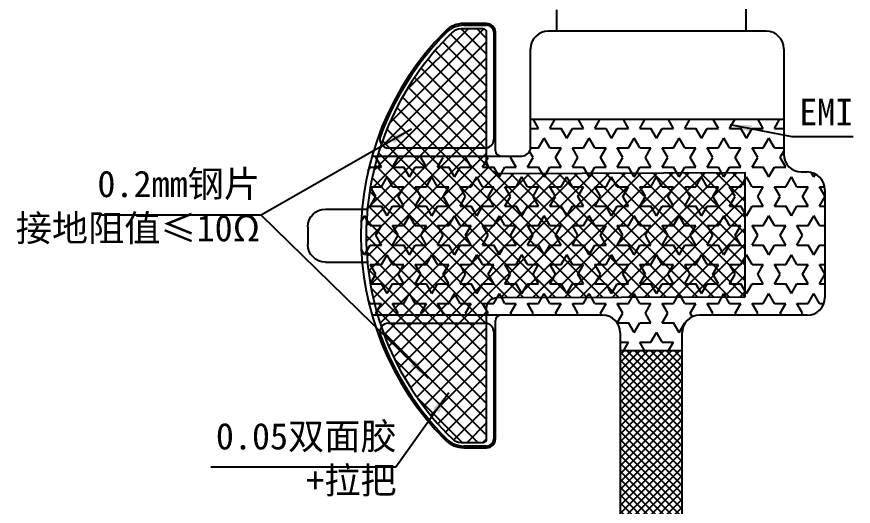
# Model space of a CAD drawing. Header units: millimetres. Extents: x 1387 to 2553, y -68 to 207.
# Drawn here: x 1953.6 to 2000.89, y 18.22 to 45.91 of the extents above; entities that cross this region are included whole.
import ezdxf

# ---------------------------------------------------------------- set-up
doc = ezdxf.new("R2010")
doc.units = ezdxf.units.MM
for name, color, linetype in [('035', 5, 'Continuous'), ('06___PRT_ALL_SURFS', 7, 'Continuous'), ('COF', 4, 'Continuous'), ('DIM', 3, 'Continuous')]:
    doc.layers.add(name, color=color, linetype=linetype)
doc.styles.add('NOTE', font='ROMANS.shx', dxfattribs={"width": 0.8, "bigfont": 'EXTFONT.shx'})
doc.dimstyles.new('STANDARD$7', dxfattribs={"dimtxt": 1.5, "dimasz": 1.25, "dimexe": 0.25, "dimexo": 0.25, "dimgap": 0.25, "dimtad": 0, "dimzin": 0, "dimdsep": 46, "dimtxsty": 'NOTE', "dimcen": 0.5, "dimclrd": 256, "dimclre": 5, "dimclrt": 256, "dimazin": 0, "dimtfac": 1, "dimtmove": 0, "dimatfit": 1, "dimfxl": 1, "dimtolj": 1, "dimtzin": 0, "dimarcsym": 0})

# ---------------------------------------------------------------- blocks, each defined once
blk = doc.blocks.new('asdfasfd')
h = blk.add_hatch()
h.set_pattern_fill('ANSI37', color=2, scale=0.2, style=0)
h.set_pattern_definition([(135, (3003.77740893249, 97.56769669364431), (0.4490128060534576, 0.4490128060534577), []), (45.00000000000001, (3003.77740893249, 97.56769669364431), (0.4490128060534577, -0.4490128060534576), [])])
edge = h.paths.add_edge_path()
edge.add_line((1008.993851189074, 126.6416337597703), (1008.993851189075, 133.6416337597704))
edge.add_line((1008.993851189075, 133.6416337597704), (1022.811901189375, 133.5954826401809))
edge.add_arc((1022.811901189375, 134.3954826401809), 0.799999999999983, 270, 360.000000000002)
edge.add_line((1023.611901189375, 134.3954826401809), (1023.611901189375, 141.5954826401812))
edge.add_arc((1023.811901189375, 141.5954826401812), 0.2000000000000455, 90, 179.9999999999918, ccw=False)
edge.add_line((1023.811901189375, 141.7954826401812), (1025.060661680525, 141.7954826401812))
edge.add_arc((1025.060661680524, 141.0954826401803), 0.7000000000009408, 45.929511688185414, 89.99999999994412, ccw=False)
edge.add_arc((1014.411901189274, 130.095482640181), 16.01000000000051, -45.929511688245896, 45.92951168824351, ccw=False)
edge.add_arc((1025.060661680525, 119.0954826401814), 0.7000000000002244, 270.0000000000186, 314.0704883117611, ccw=False)
edge.add_line((1025.060661680525, 118.3954826401812), (1023.811901189375, 118.3954826401812))
edge.add_arc((1023.811901189375, 118.5954826401813), 0.2000000000000242, 180.0000000000061, 270, ccw=False)
edge.add_line((1023.611901189375, 118.5954826401812), (1023.611901189375, 125.9954826401811))
edge.add_arc((1023.011901189375, 125.9954826401811), 0.599999999999909, 359.999999999998, 450)
edge.add_line((1023.011901189375, 126.595482640181), (1008.993851189074, 126.6416337597703))
at = {"color": 2, "linetype": 'Continuous'}
for p, q in [((1032.721901189275, 131.5954826401812, 2.455338809079226), (1030.351477720664, 131.5954826401812, 2.455338809079226)), ((1033.721901189275, 130.5954826401812, 2.455338809079226), (1033.721901189275, 129.5954826401812, 2.455338809079226)), ((1032.721901189275, 128.5954826401812, 2.455338809079226), (1030.351477720664, 128.5954826401812, 2.455338809079226))]:
    blk.add_line(p, q, dxfattribs=at)
at = {"color": 2, "linetype": 'Continuous', "elevation": 2.455338809079226}
blk.add_lwpolyline([(1008.993851189074, 126.6416337597703), (1008.993851189075, 133.6416337597704), (1022.811901189375, 133.5954826401809, 0.414213562373095), (1023.611901189375, 134.3954826401809), (1023.611901189375, 141.5954826401812, -0.414213562373095), (1023.811901189375, 141.7954826401812), (1025.060661680525, 141.7954826401812, -0.1946995123923396), (1025.547541650733, 141.598421895569, -0.4237490462499829), (1025.547541650732, 118.5925433847926, -0.1946995123922956), (1025.060661680525, 118.3954826401812), (1023.811901189375, 118.3954826401812, -0.414213562373095), (1023.611901189375, 118.5954826401812), (1023.611901189375, 125.9954826401811, 0.414213562373095), (1023.011901189375, 126.595482640181), (1008.993851189074, 126.6416337597703)], format="xyb", dxfattribs=at)
at = {"color": 2, "linetype": 'Continuous'}
for centre, start, end in [((1032.721901189274, 130.5954826401811, 2.455338809079226), 9.770663981455924e-12, 89.99999999997395), ((1032.721901189274, 129.5954826401815, 2.455338809079226), 270, 359.999999999987)]:
    blk.add_arc(centre, 1, start, end, dxfattribs=at)

msp = doc.modelspace()

# ---------------------------------------------------------------- hatches: boundary and pattern name
h = msp.add_hatch()
h.set_pattern_fill('STARS', color=5, scale=0.2, style=0)
h.set_pattern_definition([(0, (0, 0), (0, 1.099852), [0.635, -0.635]), (59.99999999999999, (0, 0), (-0.9524997724031223, 0.549926), [0.635, -0.635]), (120, (0.3175, 0.549926), (-0.9524997724031223, -0.5499259999999997), [0.635, -0.635])])
h.paths.add_polyline_path([(1999.283557743416, 36.12778594653676, 0.414213562373095), (1998.283557743416, 37.12778594653676), (1997.965507743016, 37.12778594653676, -0.4142135623730951), (1996.965507743016, 38.12778594653676), (1996.965507743016, 40.09357195169962), (1982.647457743416, 40.09357195169964), (1982.647457743416, 38.52778594653672, -0.4142135623732199), (1982.147457743416, 38.02778594653674), (1981.907524226516, 38.02778594653674), (1973.68456670664, 38.02778594653674, 0.1397908807609889), (1973.68456670664, 29.02778594653674), (1986.715507743116, 29.02778594653674, -0.4142135623730252), (1987.715507743115, 28.02778594653675), (1987.715507743115, 27.02778594653674), (1991.215507743116, 27.02778594653673), (1991.215507743116, 28.02778594653675, -0.4142135623730919), (1992.215507743116, 29.02778594653674), (1998.283557743416, 29.02778594653674, 0.4142135623730951), (1999.283557743416, 30.02778594653674)])
at = {"layer": '035'}
h = msp.add_hatch(dxfattribs=at)
h.set_pattern_fill('ANSI37', color=2, scale=0.1, angle=180, style=0)
h.set_pattern_definition([(315, (1952.316229012477, 134.62941369051), (-0.2245064030267288, -0.2245064030267289), []), (225, (1952.316229012477, 134.62941369051), (-0.2245064030267289, 0.2245064030267288), [])])
edge = h.paths.add_edge_path()
edge.add_line((1987.715507743116, 27.02778594653674), (1987.715507743116, 3.14139446443167))
edge.add_spline(control_points=[(1987.715507743116, 3.14139446443167), (1987.715202635716, 3.075275436936721), (1987.708022935316, 3.025110349636719), (1987.693359480416, 2.977722466236713)], knot_values=[0, 0, 0, 0, 1, 1, 1, 1], degree=3, periodic=0)
edge.add_arc((1987.209044977216, 3.127948610336688), 0.5070783296, 326.2547144300953, 342.7669964482034, ccw=False)
edge.add_spline(control_points=[(1987.630688378316, 2.846265677436719), (1987.603547878916, 2.805712630836723), (1987.569768857616, 2.769098661736706), (1987.532198531016, 2.73795982983674)], knot_values=[0, 0, 0, 0, 1, 1, 1, 1], degree=3, periodic=0)
edge.add_line((1987.532199161316, 2.73796035223674), (1985.701594159316, 1.239619761436728))
edge.add_arc((1988.541240519316, -2.187569647563265), 4.450754845299999, 129.6439379846051, 131.8201300091049)
edge.add_spline(control_points=[(1985.573502375816, 1.129318804836743), (1985.385272658016, 0.9608510232366996), (1985.037836811016, 0.5895476132367037), (1984.636409284116, -0.05847555516325542), (1984.360145841316, -0.7676434169632955), (1984.271121706216, -1.267937962863385), (1984.250091684916, -1.518578165863261)], knot_values=[0, 0, 0, 0, 0.2502677104, 0.5002027647000001, 0.7508112868000002, 1, 1, 1, 1], degree=3, periodic=0)
edge.add_arc((1988.589153210316, -1.880096984163316), 4.3540958622, 175.2372715688999, 179.6794050344963)
edge.add_line((1984.235125505216, -1.855734709049642), (1984.235125505216, -2.019433598663255))
edge.add_line((1984.235125505216, -2.019433598663255), (1987.535125505216, -2.019433598663255))
edge.add_spline(control_points=[(1987.535125507916, -2.019433165563242), (1987.535430612616, -1.969829382163283), (1987.542610313116, -1.919664294963269), (1987.557273768016, -1.872276411463275)], knot_values=[0, 0, 0, 0, 1, 1, 1, 1], degree=3, periodic=0)
edge.add_arc((1988.041588271116, -2.022502555563307), 0.5070783296, 146.2547144300023, 162.7669964483057, ccw=False)
edge.add_spline(control_points=[(1987.619944870016, -1.740819622663281), (1987.647085369516, -1.700266576163273), (1987.680864390716, -1.663652606963325), (1987.718434717316, -1.632513775063245)], knot_values=[0, 0, 0, 0, 1, 1, 1, 1], degree=3, periodic=0)
edge.add_line((1987.718434087016, -1.63251429756329), (1989.749039089065, 0.02952524417741742))
edge.add_arc((1986.909392729116, 3.456714652936711), 4.4507548452, 309.6439379846051, 311.820130009105)
edge.add_spline(control_points=[(1989.877130872516, 0.1398262007366782), (1990.065360590416, 0.3082939822366768), (1990.412796437316, 0.6795973923367171), (1990.814223964216, 1.327620560736676), (1991.090487407016, 2.036788422536716), (1991.179511542116, 2.537082968436692), (1991.200541563416, 2.787723171436681)], knot_values=[0, 0, 0, 0, 0.2502677104, 0.5002027647000001, 0.7508112868000002, 1, 1, 1, 1], degree=3, periodic=0)
edge.add_arc((1986.861480038016, 3.149241989736737), 4.3540958622, 355.2372715689979, 359.6794050344964)
edge.add_line((1991.215507743115, 3.124879653463918), (1991.215507743116, 27.02778594653674))
edge.add_line((1991.215507743116, 27.02778594653674), (1987.715507743116, 27.02778594653674))

# ---------------------------------------------------------------- linework, layer by layer
at = {"color": 2, "linetype": 'Continuous'}
for p, q in [((1980.165507743116, 45.52778594653674, 2.673690094838956), (1978.879757887916, 45.52778594653674, 2.673690094838956)), ((1980.665507743116, 38.32778594653675, 2.673690094838956), (1980.665507743116, 45.02778594653674, 2.673690094838956)), ((1995.965507743016, 45.09357195169946, 2.673690094838957), (1983.647457743416, 45.09357195169956, 2.673690094838957)), ((1982.647457743416, 38.52778594653672, 2.673690094838956), (1982.647457743416, 44.09357195169956, 2.673690094838956)), ((1996.965507743016, 44.0935719516995, 2.673690094838956), (1996.965507743016, 38.12778594653676, 2.673690094838956)), ((1996.965507743016, 40.09357195169963, 2.673690094838957), (1982.647457743416, 40.09357195169963, 2.673690094838957)), ((1973.68456670664, 38.02778594653674, 2.673690094838956), (1981.907524226516, 38.02778594653674, 2.673690094838956)), ((1981.907524226516, 38.02778594653674, 2.673690094838956), (1982.147457743416, 38.02778594653674, 2.673690094838956)), ((1999.283557743416, 36.12778594653676, 2.673690094838956), (1999.283557743416, 30.02778594653674, 2.673690094838956)), ((1986.715507743116, 29.02778594653674, 2.673690094838956), (1973.68456670664, 29.02778594653674, 2.673690094838956)), ((1998.283557743416, 29.02778594653674, 2.673690094838956), (1992.215507743116, 29.02778594653674, 2.673690094838956)), ((1980.665507743116, 22.02778594653674, 2.673690094838956), (1980.665507743116, 28.72778594653673, 2.673690094838956)), ((1987.715507743115, 28.02778594653674, 2.673690094838956), (1987.715507743116, 3.124879653433185, 2.673690094838956)), ((1991.215507743115, 3.124879653463918, 2.673690094838956), (1991.215507743116, 28.02778594653675, 2.673690094838956)), ((1978.879757887916, 21.52778594653674, 2.673690094838956), (1980.165507743116, 21.52778594653674, 2.673690094838956))]:
    msp.add_line(p, q, dxfattribs=at)
at = {"color": 7}
msp.add_line((1997.965507743016, 37.12778594653676, 2.673690094838956), (1998.283557743416, 37.12778594653676, 2.673690094838956), dxfattribs=at)
at = {"color": 7, "linetype": 'Continuous'}
msp.add_line((1987.715507743116, 27.02778594653674, 2.673690094838956), (1991.215507743116, 27.02778594653674, 2.673690094838956), dxfattribs=at)
at = {"color": 2, "linetype": 'Continuous'}
for centre, radius, start, end in [((1978.879757887916, 44.02778594653674, 2.673690094838956), 1.5, 90, 135.2330046475941), ((1980.165507743116, 45.02778594653674, 2.673690094838956), 0.5, 1.272221872585407e-14, 90), ((1989.465507743116, 33.52778594653674, 2.673690094838956), 16.4099999999, 135.2330046475941, 224.766995352406), ((1983.647457743416, 44.09357195169956, 2.673690094838955), 1, 90, 180), ((1995.965507743016, 44.09357195169947, 2.673690094838949), 1, 7.016709298534877e-15, 90), ((1980.965507743116, 38.32778594653675, 2.673690094838956), 0.3, 180, 270), ((1982.147457743416, 38.52778594653674, 2.673690094838956), 0.5, 270, 1.272221872585407e-14), ((1997.965507743016, 38.12778594653676, 2.673690094838956), 1, 180, 270), ((1998.283557743416, 36.12778594653676, 2.673690094838956), 1, 1.272221872585407e-14, 90), ((1998.283557743416, 30.02778594653674, 2.673690094838956), 1, 270, 1.272221872585407e-14), ((1980.965507743116, 28.72778594653673, 2.673690094838956), 0.3, 90, 180), ((1986.715507743116, 28.02778594653674, 2.673690094838956), 1, 1.272221872585407e-14, 90), ((1992.215507743116, 28.02778594653674, 2.673690094838956), 1, 90, 180), ((1978.879757887916, 23.02778594653674, 2.673690094838956), 1.5, 224.766995352406, 270), ((1980.165507743116, 22.02778594653674, 2.673690094838956), 0.5, 270, 1.272221872585407e-14)]:
    msp.add_arc(centre, radius, start, end, dxfattribs=at)
at = {"layer": '06___PRT_ALL_SURFS', "color": 7, "linetype": 'Continuous'}
for p, q in [((1978.879757887916, 45.42778594653672, 2.673690094838956), (1980.165507743116, 45.42778594653672, 2.673690094838956)), ((1980.565507743116, 45.02778594653674, 2.673690094838956), (1980.565507743116, 38.97778594653673, 2.673690094838956)), ((1980.065507743116, 38.47778594653673, 2.673690094838956), (1974.624564376916, 38.47778594653673, 2.673690094838956)), ((1974.624564376916, 28.57778594653675, 2.673690094838956), (1980.065507743116, 28.57778594653675, 2.673690094838956)), ((1980.565507743116, 28.07778594653675, 2.673690094838956), (1980.565507743116, 22.02778594653674, 2.673690094838956)), ((1980.165507743116, 21.62778594653676, 2.673690094838956), (1978.879757887916, 21.62778594653676, 2.673690094838956))]:
    msp.add_line(p, q, dxfattribs=at)
for centre, radius, start, end in [((1978.879757887916, 44.02778594653674, 2.673690094838956), 1.399999999999999, 90, 135.2330046475941), ((1980.165507743116, 45.02778594653674, 2.673690094838956), 0.4, 1.272221872585407e-14, 90), ((1989.465507743116, 33.52778594653674, 2.673690094838956), 16.3099999999, 135.2330046475941, 159.8353850991933), ((1974.624564376916, 38.97778594653673, 2.673690094838956), 0.5, 159.8353850991933, 270), ((1980.065507743116, 38.97778594653673, 2.673690094838956), 0.5, 270, 1.272221872585407e-14), ((1974.624564376916, 28.07778594653675, 2.673690094838956), 0.5, 90, 200.1646149008068), ((1980.065507743116, 28.07778594653675, 2.673690094838956), 0.5, 1.272221872585407e-14, 90), ((1989.465507743116, 33.52778594653674, 2.673690094838956), 16.3099999999, 200.1646149008068, 224.766995352406), ((1978.879757887916, 23.02778594653674, 2.673690094838956), 1.399999999999999, 224.766995352406, 270), ((1980.165507743116, 22.02778594653674, 2.673690094838956), 0.4, 270, 1.272221872585407e-14)]:
    msp.add_arc(centre, radius, start, end, dxfattribs=at)
at = {"layer": 'COF'}
for p, q in [((1994.820360970782, 48.92182261665482, 2.673690094838957), (1994.820360970782, 45.09357195169947, 2.673690094838957)), ((1984.120360970781, 46.29357195169962, 2.673690094838957), (1984.120360970781, 45.15137955281898, 2.673690094838957))]:
    msp.add_line(p, q, dxfattribs=at)

# ---------------------------------------------------------------- block references
at = {"color": 7, "xscale": -1}
msp.add_blockref('asdfasfd', (3003.77740893249, -96.56769669364431, 0.2183512857597303), dxfattribs=at)

# ---------------------------------------------------------------- texts
at = {"layer": 'DIM', "char_height": 1.5, "attachment_point": 3}
for s, insert, width in [('{\\fSimSun|b0|i0|c134|p2;EMI}', (2000.892537010617, 41.26876806129505), 9.737125136047354), ('{\\fSimSun|b0|i0|c134|p2;0.2mm钢片\\P接地阻值≤10Ω}', (1967.352566939436, 37.20578025681334), 15.20117032761667), ('{\\fSimSun|b0|i0|c134|p2;0.05双面胶+拉把}', (1975.07435835597, 22.9347057095008, -2.455338809079226), 11.20445209122411)]:
    msp.add_mtext(s, dxfattribs=dict(at, insert=insert, width=width))

# ---------------------------------------------------------------- leaders
at = {"layer": 'DIM', "color": 5}
for points in [[(1993.910123669115, 39.80704547117693), (1997.416167991311, 39.1297701159194), (2000.892537010617, 39.1297701159194)], [(1975.923355270234, 39.55353487940147), (1967.408664831641, 34.6841654221621), (1958.296108150826, 34.6841654221621)], [(1976.886523935599, 25.43956095675821), (1967.408664831641, 34.6841654221621)], [(1978.031870494636, 24.64132138011405, -2.455338809079226), (1975.022792094308, 20.43853608936683, -2.455338809079226), (1964.57092404421, 20.43853608936683, -2.455338809079226)]]:
    msp.add_leader(points, dimstyle='STANDARD$7', dxfattribs=at)

doc.saveas('drawing.dxf')
